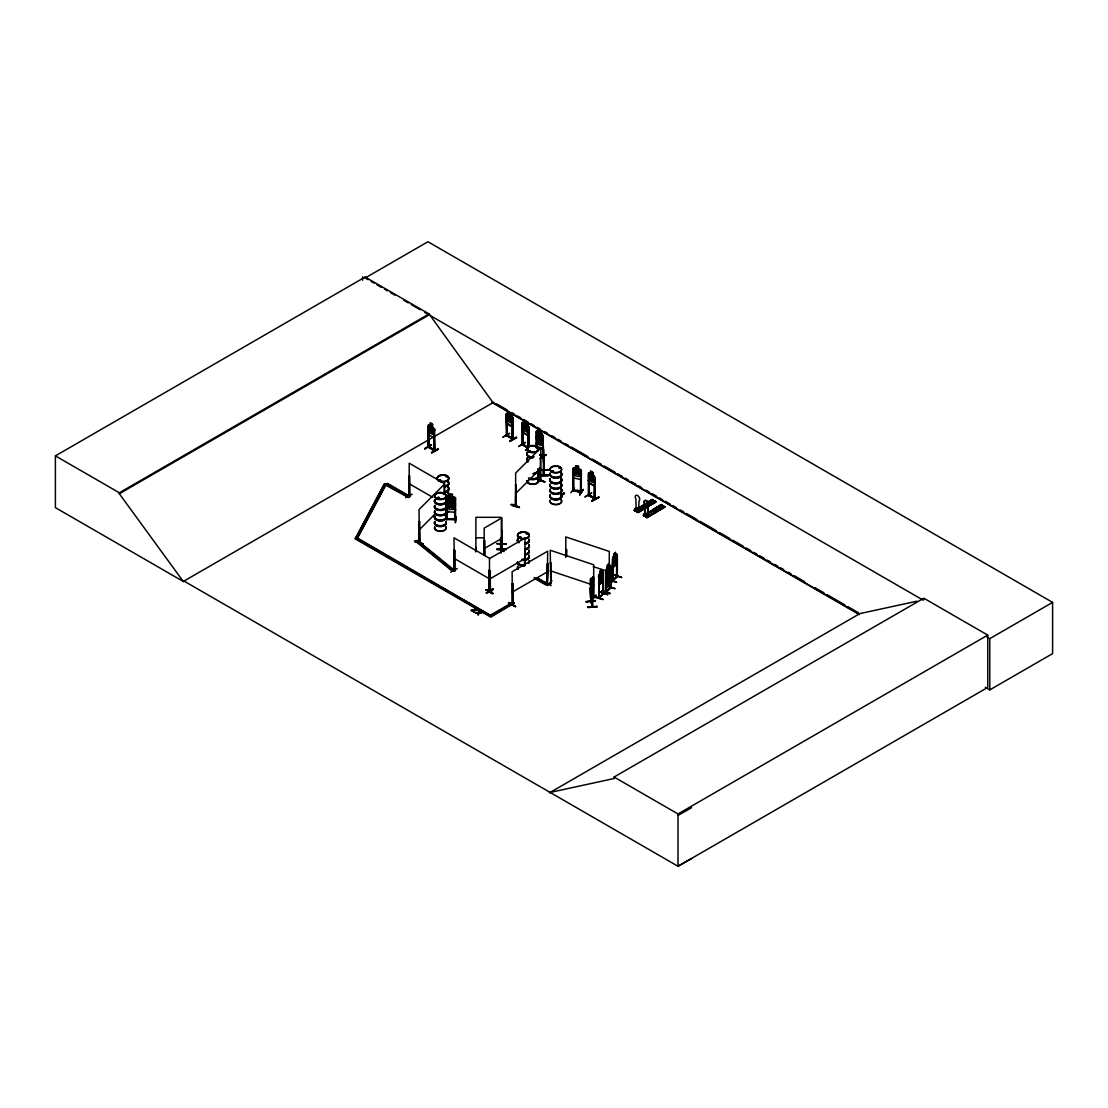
<?xml version="1.0" encoding="UTF-8"?>
<svg xmlns="http://www.w3.org/2000/svg" width="1108" height="1108" viewBox="0 0 1108 1108"><rect width="100%" height="100%" fill="white"/><g stroke="black" fill="none" stroke-linecap="round" stroke-linejoin="round"><path stroke-width="1.5" d="M501.231 540.898L501.176 538.031L501.328 540.898M593.514 597.891L592.725 597.641L593.597 597.918L593.722 564.761L550.233 550.26L550.773 583.667L549.984 582.642L550.814 583.625L550.967 562.961M592.725 596.893L593.805 596.963L592.738 597.074M593.805 597.738L592.738 597.6L592.974 576.977L593.722 577.213L593.514 597.918M609.275 573.764C611.048 585.135 606.962 590.689 608.541 575.163M609.206 583.819C608.264 584.054 607.78 583.459 608.375 575.329M590.855 580.495L591.215 577.864L592.226 584.761L592.351 606.81L591.146 601.173M592.683 606.699L590.952 601.492M638.471 510.469L639.081 500.774A3.144 1.828 59.5 0 0 639.081 497.146A3.144 1.828 59.5 0 0 635.909 495.359A3.144 1.828 59.5 0 0 635.909 498.988L636.144 508.697M647.446 515.649L647.903 506.037A3.144 1.828 59.5 0 0 647.903 502.409A3.144 1.828 59.5 0 0 644.731 500.622A3.144 1.828 59.5 0 0 644.731 504.237L645.507 514.5M647.584 515.566L648.041 505.954A3.144 1.828 59.5 0 0 648.041 502.326A3.144 1.828 59.5 0 0 644.87 500.539A3.144 1.828 59.5 0 0 644.87 504.168L645.327 514.624M419.738 541.493L418.99 541.812L419.738 541.438M540.773 480.221L540.455 481.301M592.337 591.478C591.132 600.882 588.625 565.232 592.254 584.789L592.337 606.755M602.835 593.957L603.32 572.975L603.638 593.653L598.943 598.237L599.137 577.157L598.708 598.085C603.223 594.802 602.627 592.129 603.68 593.556M606.381 592.254L606.422 571.257L606.242 592.337L610.965 587.656L610.189 587.198M617.419 576.409L612.405 580.246L613.236 580.634L613.139 558.127L613.86 553.972L615.397 552.421L615.439 555.108L616.45 553.889L616.976 554.416L616.644 576.7M591.949 601.602L590.55 597.447L590.342 587.683L590.633 597.475L591.949 601.602L592.226 599.608M637.183 508.198L635.964 509.112L636.671 508.863L636.712 511.19L636.837 508.669M636.366 509.445L636.324 507.81L634.773 510.096L637.626 511.702L639.427 509.569L639.69 511.051L636.103 508.766L637.432 508.683M636.698 508.752L637.377 508.849M645.23 514.611L645.175 513.821L646.407 513.918M447.286 501.661C444.142 503.24 453.338 500.276 454.46 502.007L455.54 502.949M455.526 509.791L454.405 512.159L447.258 511.841M449.377 499.306L452.466 499.389L449.474 499.389M454.405 502.146L452.355 502.049L453.892 502.907L453.892 507.616L452.355 509.555L449.488 509.417L447.951 507.326L447.951 502.616L449.377 501.772M454.488 512.187L455.54 509.722M610.106 575.329L610.494 572.31L610.106 575.329L606.478 578.958L606.007 576.908L606.395 578.916M446.316 504.306L447.258 506.868L454.488 507.201L455.554 504.763M447.147 498.877L446.275 499.016L447.147 498.877L447.216 519.569C443.629 519.029 458.781 518.835 454.626 519.25M447.258 506.868L446.427 504.251M449.391 494.293L452.479 494.403L452.369 497.063L453.906 497.991L453.906 502.7L452.369 504.625L449.488 504.472L447.951 502.367L447.951 497.658L449.488 496.91L449.405 494.237L452.479 494.403M449.391 496.813L446.316 497.547L446.275 519.514L455.554 519.804L454.529 519.777M447.147 518.863L446.302 518.53L446.358 519.555M446.358 518.807L454.737 518.987L455.54 520.026L455.554 497.977L454.46 497.035L447.341 496.786M452.479 496.924L455.554 497.977M454.626 499.279L455.471 499.334L454.626 499.279L454.737 519.735M455.111 522.63L456.025 516.799L455.623 522.616M414.78 541.507C440.942 549.069 396.886 536.175 423.187 543.876M519.278 507.603C513.129 502.464 504.389 504.279 519.292 507.533M594.456 597.074C620.106 604.594 576.839 591.09 602.863 599.123M594.677 596.796L602.877 599.539M601.976 590.896L610.176 593.639L601.783 591.118M616.574 582.365L608.209 579.886L616.602 582.005M610.134 593.279L601.99 590.564M647.584 505.013L647.571 504.195M656.656 510.04L654.593 509.902L656.559 509.971M591.118 581.478L591.534 584.456C591.132 572.102 590.702 592.365 591.534 585.62L592.032 589.581L591.838 583.099M543.765 470.595L543.709 449.668M543.419 446.524L543.446 475.54L543.82 474.196L543.446 474.792M543.765 454.488L543.765 475.54L543.765 470.221M439.433 480.553L439.834 479.695L440.375 480.401M439.267 480.318L440.153 480.373M436.663 497.908L437.923 498.434M440.569 479.986L439.045 480.567M437.037 498.572L438.159 498.198M445.887 476.523L446.399 476.814M446.524 476.648L446.538 476.288M443.394 494.417L443.92 493.836M443.976 494.403L443.588 494.528M529.859 451.607L528.807 450.887M529.901 451.385L529.028 451.358L529.486 450.527M536.632 447.452L535.829 447.521M536.563 447.521L536.424 447.452M520.926 537.823L520.428 536.881M521.162 537.588L519.666 537.297L520.926 537.075M527.089 533.627L526.328 533.668L527.214 533.876M527.311 533.571L526.591 533.918M553.169 470.914L551.839 471.565L553.515 471.689L552.864 470.858L552.449 471.717M559.152 467.922L559.803 467.631M559.028 467.895L559.36 467.714M475.789 547.574L475.595 551.729M645.909 514.167C647.321 512.755 644.025 515.622 645.798 513.572M485.816 589.982C491.495 589.221 498.171 599.013 486.135 589.691M508.794 602.489C529.499 614.732 494.099 595.079 515.497 606.27M508.78 602.807L515.469 606.63M636.255 508.724L639.427 510.636L639.427 509.569M637.086 508.904L636.034 508.766M643.72 515.857L643.485 514.057L645.299 512.99L645.175 514.444L648.665 516.231L648.402 514.749L646.587 516.882L643.748 515.275L645.562 513.143M645.23 513.904L645.368 514.458M643.291 515.622C650.631 515.746 642.598 512.893 646.31 513.544M543.294 470.595L543.765 469.473M543.336 470.221L543.446 475.484M509.569 417.605L511.494 416.511L510.109 418.602L511.453 422.411L509.666 418.893C508.724 422.3 506.398 419.641 509.209 418.062L507.838 414.406L509.638 417.744M525.317 426.815L527.366 425.721L525.981 427.826L527.422 431.649L525.538 428.104L524.389 429.807L523.627 429.364L525.081 427.286L523.71 423.616L525.441 426.815M539.596 435.305L541.521 434.211L540.136 436.303L541.577 440.125L539.693 436.594L538.543 438.297L537.796 437.951L539.222 435.763L537.865 432.092L539.568 435.084M591.534 477.354L593.583 476.274L592.198 478.365L593.542 482.174L591.755 478.656C591.049 482.105 588.237 479.376 591.298 477.825L589.927 474.155L591.658 477.354M434.599 435.693L433.851 437.771L434.53 428.921L434.668 450.914L428.076 447.12L428.048 425.153L428.81 424.613L428.727 434.807L428.117 431.871M512.838 424.045L512.09 426.22L506.965 423.256L506.287 420.361M527.907 435.319L528.779 433.325L527.962 435.444L522.837 432.48L522.228 429.544M536.383 438.02L536.978 440.956L542.117 443.92L542.795 441.787M542.117 443.92L542.934 441.801M594.996 483.864L594.123 485.872L589.179 482.922M594.927 483.808L594.179 485.983L589.054 483.019L588.445 480.083L589.054 483.019M541.978 448.768L542.712 446.746L542.034 448.879L536.854 445.956L536.244 443.02M606.519 568.833L605.951 592.24L610.605 587.323M612.946 557.518L612.405 565.731M598.5 576.077L599.179 574.664L598.625 576.091M473.448 612.018L475.304 609.026L474.764 608.292C475.083 612.073 467.534 610.162 474.099 609.94M473.989 612.336L475.304 608.597M478.31 614.4L478.988 612.738L481.828 612.364L478.988 613.153L478.31 614.829L477.77 614.095L478.31 614.829M474.099 610.356L474.764 608.292M478.421 612.433L475.54 613.223L478.324 613.209L479.085 610.785L479.085 612.807L481.828 612.793M479.085 610.785L477.77 614.511M478.988 613.153L479.626 611.09M450.762 500.317L448.366 497.603L450.291 500.581L448.283 503.475L450.956 501.176L453.601 503.766L451.565 500.678C455.526 497.963 452.022 496.273 450.901 500.04M577.019 471.62L579.47 470L577.642 472.479L579.553 475.9L577.074 472.894C575.966 476.634 572.697 474.473 576.465 472.188L574.664 468.906L576.949 471.426M424.738 448.823L431.4 444.987M502.977 437.272L509.32 433.325M518.849 446.496L525.524 442.341M585.079 497.007L591.783 492.866L585.121 496.716M412.245 494.154L405.694 497.7M457.285 568.598L450.721 572.171M500.996 517.311L475.9 517.311L475.9 550.51L476.301 549.499M500.622 550.219L500.996 538.003M600.079 573.75L599.373 579.983L600.162 581.229L602.392 577.005L602.392 572.296L601.616 572.227L603.32 571.479L603.264 593.957M592.503 585.744L592.669 606.782L592.171 605.536M409.794 496.426L408.894 495.511L409.863 495.802M454.779 570.177L452.479 570.634L416.151 541.092L417.647 540.482L454.474 570.357M454.806 550.482L453.975 550.274L454.806 550.482L454.557 571.16L453.975 537.823L489.487 558.321L489.514 591.52M490.318 591.381L490.318 570.855L489.694 591.755L489.113 570.301L488.822 590.966L489.681 590.329M488.794 590.924L489.113 570.301M428.007 447.078L428.311 433.311M428.754 446.759L427.993 446.358L428.976 447.369L428.907 431.954M434.031 449.848C439.35 451.302 418.99 442.397 434.156 449.82M428.353 446.981L434.918 450.748L434.225 429.904L433.99 450.554M506.259 435.596L512.907 439.364L512.838 417.328L510.733 415.181M512.824 438.63L506.481 434.641L506.785 435.915L507.145 422.106M522.657 444.377L528.045 447.618M528.045 448.158L522.103 444.779L523.087 444.959M543.169 456.939L539.831 455.014M588.348 495.359L589.082 495.719L588.639 474.695L588.777 495.193M589.248 494.764L588.57 494.403L594.83 498.323M588.777 494.445L589.207 495.484M589.317 495.041L595.231 498.254L594.359 498.06M570.869 492.783L574.387 487.852M514.278 602.918L490.789 616.477L355.363 538.294L356.665 537.546L492.091 616.38L490.789 614.982L512.99 602.17L514.278 602.918L490.789 617.128L355.363 538.931L384.462 483.808L408.395 496.938L409.863 496.024M355.446 538.225L384.462 483.808M386.207 484.127L357.191 538.53L386.207 484.127L387.495 483.379L409.697 496.19M590.37 587.766L592.143 592.918M419.738 542.186L419.447 521.591L419.447 542.089M515.359 505.096C517.644 505.456 513.987 506.328 516.106 504.777M516.051 505.636L515.76 484.972L515.275 505.927L515.816 505.428M540.011 481.204L540.732 480.886L540.732 447.937L515.635 473.047L515.635 505.996M540.732 480.955L540.732 480.138M512.353 604.082C512.852 603.029 512.782 604.691 512.353 604.829L512.131 571.7L547.643 551.202L547.338 584.664L547.878 563.792L547.047 564L547.214 584.678L547.878 563.792M547.934 583.57L547.214 583.93L547.712 583.362M598.708 598.029L599.082 596.921M606.699 591.173L605.951 591.492L610.965 587.697L610.605 567.074L610.134 588.057L610.577 565.579L609.996 565.135L605.951 570.204M612.461 580.883L612.405 558.958M572.767 489.514C575.163 490.068 571.631 489.293 572.739 490.553L572.739 468.462L575.703 468.324L575.606 465.706L578.487 466.357L578.39 468.947L579.789 470.166L579.789 474.875L578.348 476.565L575.675 475.955L574.235 473.601L574.235 468.892L575.675 468.379L575.703 465.803M573.487 470.166L572.684 469.986L573.487 470.166L573.625 490.442M572.697 475.29L573.584 477.991L580.37 479.487L581.312 477.257M572.767 490.262C574.415 492.243 583.127 490.899 581.271 492.492L581.354 470.429L578.487 468.878M580.301 469.363L581.354 470.429M580.592 471.593L581.381 471.773L580.592 471.593L580.467 492.271M580.44 492.312L580.495 491.315L581.465 491.509M580.384 492.243C583.293 489.279 562.227 489.556 581.215 491.717M583.168 489.431L579.678 494.902L583.21 489.473M579.678 494.902L583.224 489.805M501.578 550.953L501.938 517.851L484.182 528.101L484.182 555.371M439.35 479.889L439.682 479.75M530.413 451.358L529.776 450.79M536.632 447.161L535.898 447.023M502.201 550.995L501.938 530.303L501.605 550.995M419.447 521.591L419.738 521.688M516.051 485.069L515.345 485.401M540.455 460.305L540.316 481.315L540.358 480.567M540.787 480.096L539.984 480.526M515.345 505.899L516.106 505.525M537.865 479.889L544.97 481.841L538.183 479.556M565.634 556.133L565.786 549.388L566.534 549.637L566.534 556.216M566.368 556.382L566.534 549.637M551.978 580.717L547.74 585.633M550.025 582.683L551.064 582.739L550.274 582.462M591.395 600.19L596.09 595.065L591.45 600.093M608.985 584.567L609.358 583.667M606.949 586.423C621.782 572.213 596.963 597.06 611.602 581.7M606.949 586.852L611.671 582.046M419.032 530.053L434.571 514.514M515.635 493.545L540.732 468.435M615.494 552.449L613.901 554L613.998 556.548L612.973 557.587M612.876 557.546L617.031 554.332M606.381 591.506L606.685 569.374L607.406 565.219L608.943 563.667L608.943 566.188M607.406 567.739L607.489 565.246L608.985 563.834M612.876 560.011L612.738 581.091L617.35 576.423L617.35 555.925L616.644 556.258L616.588 576.811M617.35 555.925L616.644 556.258M599.414 577.254L598.708 577.587M603.597 573.071L602.89 573.404M610.896 567.171L610.189 567.504M612.835 567.67L616.519 564.027L617.031 561.091L616.464 564.055L612.932 567.712L612.364 565.634M613.416 574.678L621.366 577.573M599.663 591.824L607.821 594.539L599.428 591.686M612.419 580.869L617.114 576.285M612.447 580.938L617.018 576.34M602.835 593.417L599.179 597.614L599.179 596.866M606.727 585.786L615.134 588.68L606.769 586.104M600.107 583.764L600.107 571.105L601.658 569.567L601.699 572.254M601.755 569.595L600.107 571.105M602.821 571.077L599.04 574.636M599.206 574.72L600.245 573.695M600.162 574.512L601.616 573.071M600.162 579.207L601.616 577.78M599.026 584.83L602.794 581.188L603.32 578.251L602.738 581.201L599.082 584.816L598.597 576.049M489.113 590.799L490.387 590.564L489.459 591.312M512.062 603.888L512.976 603.708M547.075 583.694L546.978 584.539M547.837 584.345L547.948 583.5M512.962 604.511L512.962 583.93L512.131 584.151L512.962 583.93M528.835 450.831L529.79 450.665M616.99 576.88L616.893 554.388M612.807 581.063L612.738 560.537M526.522 421.913L527.546 430.666L526.452 432.051L524.416 430.874L523.322 428.228L523.322 423.519L524.416 423.298C523.71 416.566 525.801 425.638 522.921 422.273L522.159 422.813L522.187 444.862M522.228 422.896L522.962 422.383M536.341 446.427L536.314 431.303L538.488 431.663M590.633 471.329L592.669 472.507L593.763 476.495L593.763 481.204L592.669 482.589L590.633 481.412L589.539 478.767L589.539 474.058L590.633 473.85C589.899 467.147 592.074 476.205 589.137 472.825L588.376 473.365L588.403 495.401M588.445 473.435L589.179 472.922M536.244 436.247L538.446 436.594M419.406 541.826L419.032 509.555L444.142 484.459L444.142 492.991M419.406 542.574L419.323 522.103M540.358 480.83L540.025 467.313M610.563 588.057L610.439 565.634M599.04 598.182L599.137 577.157M644.939 504.251L634.288 510.442L634.524 508.877L636.324 507.81M634.247 510.386L652.335 499.708L655.701 501.605L652.377 499.874M647.46 506.467L655.978 502.049L638.125 512.575L634.524 510.22L635.41 511.051L651.767 501.398M652.335 499.708L653.028 500.248L634.898 510.746M637.045 511.965L637.917 512.284M655.714 501.592L655.091 501.398M644.925 507.81L637.405 512.173L639.69 509.708M643.485 515.4L647.114 517.741L664.952 507.215L661.31 504.611L647.751 512.99M661.961 505.248L643.651 515.829L644.399 516.217L662.224 505.705L661.31 504.888L647.668 512.935M661.31 504.888L664.675 506.785L646.227 517.09M646.199 516.924L646.643 517.505L646.85 515.954L648.665 514.888M484.708 555.316L484.473 540.372L484.418 555.496M498.905 548.779L504.112 551.59M540.51 437.937L540.51 435.402L538.446 434.073L538.446 436.76M536.868 435.79L542.865 439.987L540.649 437.84M540.579 435.361L538.377 434.114M542.865 446.759L542.061 433.81M635.992 509.181L635.937 509.071M647.515 502.284C657.432 506.647 642.709 502.824 649.316 501.218L652.681 503.378L649.316 501.218M650.534 500.497C660.451 504.86 645.729 501.038 652.335 499.431M647.917 502.506L650.881 500.747M645.175 504.542L634.538 510.4M648.069 502.755L651.116 501.024M651.546 501.121L634.953 510.816M636.962 511.896L655.063 501.218M647.46 506.204L655.701 501.342M637.64 512.298L645.313 507.727M638.097 512.575L655.507 501.813M653.055 509.472C662.972 513.835 648.249 510.012 654.87 508.406L658.235 510.58L654.87 508.406M656.476 507.464C666.393 511.813 651.67 507.99 658.291 506.398L661.656 508.558L658.291 506.398M659.495 505.677C669.412 510.04 654.689 506.218 661.31 504.611M664.675 506.508L646.878 517.464M646.601 517.478L664.675 506.771M408.99 496.356L409.184 475.664L409.697 496.827L408.395 497.575L384.462 484.445M409.558 496.647L409.794 476.011M561.507 494.39L564.194 492.866L561.507 494.805M561.853 494.957L564.526 493.434L560.565 495.802M489.708 570.634L488.877 570.426M490.082 570.731L490.318 570.855M524.389 565.745L524.984 550.579L525.22 563.875M524.624 565.869L525.22 550.704M486.357 592.752C498.309 584.29 492.146 592.572 486.412 592.822M486.357 593.182L492.977 588.888M551.175 585.661L544.845 582.06M184.094 581.104L183.374 581.534L55.4 507.644L55.4 455.873L365.141 277.042L429.087 313.952L493.032 402.647L859.143 614.026M365.141 277.042L365.141 277.997L427.951 241.738L1052.6 602.378L1052.6 653.623L989.79 689.882L985.303 687.279M55.4 455.873L119.345 492.783L429.087 313.952M691.558 858.534L677.999 866.262L184.011 581.063L183.277 581.478L119.345 493.739L429.087 314.907M430.306 422.951L432.494 424.212L430.306 422.951L429.211 430.555L430.306 433.2L432.342 434.378L433.436 432.993L432.494 424.212M428.81 424.613L434.599 428.921M428.311 426.483L428.644 447.466M434.835 430.25L434.004 430.029M183.277 581.478L493.752 402.232M424.793 448.934L431.455 444.654L424.793 448.505M431.497 452.383L438.159 448.56M431.815 452.937L438.477 449.1L431.552 452.77M508.475 411.442L507.45 419.004L508.544 421.649L510.58 422.827L511.674 421.442L510.733 412.661M512.464 418.353L512.145 438.976L512.464 418.353L513.143 439.239L506.55 435.43L506.287 413.603L508.614 414.046M386.207 484.764L387.495 484.016L396.373 489.14M506.924 415.417L506.314 415.071L506.993 435.956M513.073 418.699L512.242 418.478M506.965 423.256C514.486 431.524 513.724 420.084 512.145 415.999L507.007 413.201M522.921 422.273L527.976 425.278L526.522 424.433M522.422 424.156L522.865 445.167L522.228 444.1M506.591 435.43L506.356 413.561M528.017 425.209L528.779 426.552L528.945 446.704M528.71 426.594L528.71 446.843M528.114 427.702L528.945 427.91L528.114 427.702L528.114 446.496M512.907 438.616L512.395 438.269M522.837 432.48L528.031 435.402M509.735 440.832L516.397 437.009M510.068 441.441L516.716 437.549L509.694 441.219M536.314 431.303L536.577 446.302M537.006 430.804L542.934 435.029L542.56 456.51M536.577 432.632L537.172 432.979M355.363 538.931L356.665 538.183L425.112 577.711M540.607 432.965L540.746 430.361L538.571 429.101L537.477 436.704L538.571 439.35L540.607 440.527L541.701 439.142L541.701 434.433L540.607 432.965L542.089 433.74M543.419 462.174L543.1 436.4L542.255 436.178M525.566 450.014L528.239 448.491L525.926 450.61M528.322 448.906L525.607 450.36M542.186 456.108L543.1 456.067M539.721 458.49L546.41 454.682L540.095 459.141M589.068 472.867L594.996 477.091L594.996 499.126L594.248 498.739L594.553 478.116L594.331 498.822L594.262 497.949M594.151 475.803L592.738 474.986L592.822 472.424L590.564 471.205M594.913 499.14L588.403 495.345L595.162 498.96L595.162 478.462L594.331 478.24M484.182 548.599L501.938 538.35M588.445 494.639L589.082 494.971M489.487 558.612L524.984 538.114L524.984 563.737M591.783 500.982C613.901 489.21 577.074 509.043 598.805 497.354M592.143 501.148L598.777 497.284M489.487 579.124L524.984 558.612M512.131 592.198L547.643 571.7M490.789 615.633L512.99 602.821L514.278 603.569M534.278 577.587L546.119 584.428L547.407 583.681L537.061 577.697M534.278 578.237L546.119 585.066L547.407 584.318M549.402 792.857L859.877 613.597L917.078 601.159M550.122 792.428L614.067 778.522L614.067 777.04L923.809 598.209L987.754 635.119L987.754 687.431L677.999 866.262L677.999 813.951L987.754 635.119M923.809 599.691L923.089 600.12L424.627 312.331M986.826 636.92L989.79 638.637L1052.6 602.378M677.999 815.446L691.558 807.718M512.727 583.805L512.796 604.262M528.987 450.721L530.275 450.721M552.324 471.205L553.28 471.426M520.871 537.712L519.68 537.712M416.151 541.092L417.647 540.482M416.151 541.729L452.479 571.285L453.975 570.662L448.782 566.451M489.764 591.714L489.791 590.398M512.408 604.788L512.367 584.29M572.919 489.556L572.85 490.304M573.445 490.678L573.598 469.986M500.954 550.482L500.622 549.471M655.922 510.469L656.158 509.154L654.634 510.054M552.296 471.759L553.044 471.496M608.583 584.124L608.666 583.376M609.068 584.553L608.431 584.359M646.31 513.877L645.756 513.683M538.516 436.718L537.422 436.94L537.422 441.649L538.516 444.294L540.579 445.458L541.687 444.059L541.687 439.35L540.579 437.882M409.586 495.941L408.88 495.539M454.141 570.606L454.82 570.952M434.281 449.654L434.585 450.928M434.156 450.36L434.225 429.904M512.395 438.062L512.824 439.377M522.353 444.613L528.267 448.02M474.764 609.885L477.506 610.3L474.667 610.66M471.219 610.3L477.506 610.3M471.219 610.73L474.002 610.716M479.085 612.378L481.828 612.364M475.54 612.793L478.324 612.779L475.54 613.223M474.667 610.245L477.506 609.871M591.658 587.725L590.952 586.007L591.534 587.891M591.644 590.259L591.63 597.849L590.772 593.334M590.55 579.539L590.758 602.004M591.686 579.623L591.658 589.733L590.855 585.204M590.716 589.359L591.201 592.614C592.074 586.783 591.769 605.882 591.215 593.763C590.481 600.619 590.107 579.512 592.143 593.334L592.351 591.547M595.411 600.522L586.063 601.658L595.411 600.952M586.132 601.824L595.398 600.813M590.799 602.004L591.132 581.381M592.337 606.007L590.813 601.533M587.891 606.865L597.24 606.588L587.891 606.949M597.226 606.519L587.891 607.226M455.416 519.292L455.346 520.067M454.211 570.634L454.211 550.136M454.585 571.119L454.585 550.621M489.556 590.564L488.822 590.218M506.882 435.167L506.813 435.139M522.422 444.654L522.422 430.984M501.301 547.643L501.065 553.086L501.273 547.587M548.252 469.654L538.834 469.82L548.252 470.083M538.834 470L548.252 469.944M548.322 475.11C519.223 475.983 568.279 475.415 538.904 475.166M548.322 475.775L538.904 475.844M501.342 520.331L501.37 549.319M475.9 537.809L484.265 537.809M496.896 543.585L506.314 543.917M496.896 543.779L506.314 543.793M496.896 549.374L506.314 549.277M447.327 501.813L449.474 501.91M655.659 510.289L654.745 509.985M439.834 479.695L440.735 480.304M615.356 555.08L616.117 555.15L615.356 562.642L613.901 564.083L613.139 562.836M608.901 566.327L609.677 566.396L608.901 573.889L607.461 575.329L606.685 574.082M509.597 433.436L503.032 436.954M355.446 537.574L357.191 537.892M575.578 465.762L578.487 466.357L578.348 469.003M573.667 467.922L580.26 469.432M572.767 490.539L581.257 492.451M500.622 550.496L500.581 538.003M538.225 479.847L544.776 482.022M565.634 549.554L566.368 549.79M550.067 562.878L550.814 563.127M592.822 577.13L593.556 577.379M414.974 541.286L423.214 543.959M593.168 566.562L606.048 570.855M550.233 570.759L593.722 585.259M607.627 594.719L599.47 592.004M592.877 597.683L592.974 576.977M636.878 508.849L635.84 508.267L635.687 510.608M635.687 508.364L636.712 508.946M644.662 513.544L645.839 514.029M644.814 515.691L645.839 516.273M486.093 589.775L492.88 593.583M502.797 551.147L498.766 548.529M365.141 277.997L368.119 279.715M371.097 281.432L374.075 283.149M377.039 284.867L381.498 287.443M384.476 289.16L387.454 290.878M390.431 292.595L394.891 295.171M403.811 300.323L408.27 302.899M411.248 304.617L420.167 309.755M496.744 403.949L507.201 409.988M511.688 412.578L514.68 414.309M517.658 416.026L520.649 417.758M523.641 419.475L528.128 422.065M531.12 423.796L534.098 425.527M537.089 427.245L540.081 428.976M544.568 431.566L547.546 433.283M552.033 435.873L555.025 437.605M558.016 439.322L560.994 441.053M565.482 443.643L568.473 445.361M571.465 447.092L587.905 456.579M592.378 459.169L601.353 464.349M604.331 466.066L614.801 472.105M617.779 473.836L622.267 476.426M625.258 478.144L628.25 479.875M631.241 481.606L635.715 484.182M638.707 485.913L641.698 487.645M646.172 490.221L649.163 491.952M652.155 493.683L656.642 496.273M659.634 497.991L662.612 499.722M665.603 501.439L670.091 504.029M673.082 505.76L676.06 507.478M680.547 510.068L683.539 511.799M686.531 513.516L696.987 519.555M699.979 521.286L716.419 530.774M719.397 532.505L729.867 538.543M732.845 540.261L743.316 546.313M746.293 548.031L750.781 550.621M753.772 552.352L756.764 554.069M759.756 555.801L764.229 558.39M767.221 560.108L770.212 561.839M774.686 564.429L777.678 566.146M780.669 567.878L783.661 569.595M788.148 572.185L791.126 573.916M794.117 575.634L804.574 581.686M815.045 587.725L824.006 592.891M826.997 594.622L844.933 604.968M847.911 606.699L858.381 612.738M492.049 402.509L859.365 614.58M542.131 443.768L537.117 440.859L536.452 438.048M525.192 442.535L518.904 446.164M507.215 435.292L512.741 438.56M523.087 444.502L528.267 447.494M539.831 454.474L542.421 455.97M539.61 454.612L542.934 457.064L539.61 455.153M428.727 434.807L433.921 437.729M409.184 483.711L432.854 497.381M399.337 490.844L409.697 496.827M537.061 578.334L545.939 583.459M453.975 558.321L489.487 578.819M428.09 579.429L438.519 585.439M441.483 587.157L490.595 615.522M614.067 777.04L677.999 813.951M418.949 542.172L422.841 545.344M425.43 547.449L446.192 564.332M453.975 570.8L453.906 569.983M446.413 509.278L447.327 511.757M447.244 511.896L446.302 509.278L446.427 497.534M591.049 585.994L591.534 590.301L591.658 583.016M591.173 587.683L591.534 588.736M591.063 589.498L591.63 595.841L591.063 594.207M591.229 578.722L591.575 579.775M591.229 579.567L591.575 580.62M590.73 579.193L591.367 580.523M591.824 500.622L598.445 497.146M598.597 582.766L599.165 584.844M438.976 480.221L438.948 480.443A5.872 3.393 0 0 0 448.615 478.933A5.872 3.393 0 0 0 441.427 474.778A5.872 3.393 0 0 0 438.796 480.443M597.24 606.575L587.974 607.572M475.831 547.214L475.789 551.673M989.79 638.637L989.79 689.882M648.402 514.749L648.402 515.816M644.814 513.447L644.662 515.788M609.275 565.094L609.275 551.424L565.786 536.937L565.786 557.435M601.658 569.567L601.616 582.309M590.952 580.994L591.021 601.547M589.248 481.869L589.317 495.581M537.172 444.931L537.172 448.352M536.951 433.117L536.951 448.491M528.336 427.563L528.336 446.358M526.092 422.162L526.092 423.007L524.776 421.414M523.018 429.627L523.087 445.042M522.297 422.854L522.297 429.572M510.22 412.952L510.22 413.796L508.904 412.19M484.473 540.372L484.473 555.191M444.696 493.96L444.696 483.711L409.184 463.213L409.295 496.19M362.635 276.848L362.635 280.241M119.345 492.783L119.345 493.739M448.02 482.035A5.859 3.379 0 0 1 444.46 486.994M448.034 486.731A5.872 3.393 0 0 1 444.46 491.703M448.103 481.384A5.955 3.435 0 0 1 444.488 486.426M448.034 481.08A5.872 3.393 0 0 1 444.46 486.052M448.034 487.686A5.872 3.393 0 0 1 444.46 492.658M448.103 487.326A5.955 3.435 0 0 1 444.488 492.368M448.103 487.035A5.955 3.435 0 0 1 444.488 492.077M448.103 481.675A5.955 3.435 0 0 1 444.488 486.717M448.02 492.104A5.859 3.379 0 0 1 445.873 496.73M448.006 492.464A5.845 3.379 0 0 1 445.859 497.076M448.034 511.744A5.886 3.393 0 0 1 447.106 512.436M448.006 492.949A5.845 3.379 0 0 1 447.078 497.035M448.034 492.631A5.886 3.393 0 0 1 447.106 496.73M448.629 511.12A5.886 3.393 0 0 1 447.106 512.644M527.574 461.551A5.955 3.435 0 0 1 527.574 458.116M527.657 461.856A5.872 3.393 0 0 1 527.657 458.477M537.796 450.984A5.845 3.379 0 0 1 527.948 451.233A5.845 3.379 0 0 1 531.715 445.97A5.845 3.379 0 0 1 538.391 450.167M532.74 457.618A5.955 3.435 0 0 1 527.574 452.466M528.599 461.607A5.859 3.379 0 0 1 527.657 457.521M532.74 457.895A5.859 3.379 0 0 1 527.657 452.826M527.574 461.26A5.955 3.435 0 0 1 527.574 457.826M532.74 457.327A5.955 3.435 0 0 1 527.574 452.175M534.25 456.828A5.859 3.379 0 0 1 528.087 455.623A5.859 3.379 0 0 1 527.657 451.87M537.837 479.141A5.886 3.393 0 0 1 534.264 484.127A5.886 3.393 0 0 1 526.854 480.844M537.823 479.349A5.872 3.393 0 0 1 534.25 484.307A5.872 3.393 0 0 1 526.868 481.038M537.796 479.03A5.845 3.379 0 0 1 534.97 483.836A5.845 3.379 0 0 1 527.089 481.592M537.892 473.947A5.955 3.435 0 0 1 536.355 478.393A5.955 3.435 0 0 1 528.53 478.102M537.809 468.947A5.859 3.379 0 0 1 534.25 473.905M537.823 473.642A5.872 3.393 0 0 1 536.895 477.742A5.872 3.393 0 0 1 529.804 478.282M537.809 474.598A5.859 3.379 0 0 1 536.3 478.975A5.859 3.379 0 0 1 528.599 478.684M537.892 474.238A5.955 3.435 0 0 1 536.355 478.684A5.955 3.435 0 0 1 528.53 478.393M538.488 469.127A5.955 3.435 0 0 1 534.278 473.338M538.405 468.809A5.872 3.393 0 0 1 534.25 472.964M538.488 469.418A5.955 3.435 0 0 1 532.74 473.739M446.025 510.677A5.831 3.366 0 0 1 440.388 514.915A5.831 3.366 0 0 1 434.751 510.677M446.136 500.262A5.955 3.435 0 0 1 440.388 504.583A5.955 3.435 0 0 1 434.641 500.262M436.178 498.725A5.955 3.435 0 0 1 438.851 497.824M446.067 500.608A5.872 3.393 0 0 1 440.388 504.874A5.872 3.393 0 0 1 434.71 500.608M436.233 499.085A5.872 3.393 0 0 1 438.865 498.198M446.136 499.971A5.955 3.435 0 0 1 440.388 504.292A5.955 3.435 0 0 1 434.641 499.971M436.178 498.434A5.955 3.435 0 0 1 438.851 497.534M446.067 499.653A5.872 3.393 0 0 1 440.388 503.918A5.872 3.393 0 0 1 434.71 499.653M436.233 498.129A5.872 3.393 0 0 1 438.865 497.257M446.067 506.259A5.872 3.393 0 0 1 440.388 510.525A5.872 3.393 0 0 1 434.71 506.259M446.136 505.913A5.955 3.435 0 0 1 440.388 510.248A5.955 3.435 0 0 1 434.641 505.913M446.136 505.622A5.955 3.435 0 0 1 440.388 509.957A5.955 3.435 0 0 1 434.641 505.622M446.053 505.317A5.859 3.379 0 0 1 440.388 509.569A5.859 3.379 0 0 1 434.724 505.317M446.067 510.982A5.872 3.393 0 0 1 440.388 515.248A5.872 3.393 0 0 1 434.71 510.982M446.039 511.522A5.845 3.379 0 0 1 440.388 515.774A5.845 3.379 0 0 1 434.738 511.522M446.025 526.799A5.831 3.366 0 0 1 440.388 531.037A5.831 3.366 0 0 1 434.751 526.799M446.067 511.217A5.886 3.393 0 0 1 440.388 515.497A5.886 3.393 0 0 1 434.71 511.217M446.067 516.716A5.872 3.393 0 0 1 440.388 520.995A5.872 3.393 0 0 1 434.71 516.716M446.067 515.774A5.872 3.393 0 0 1 440.388 520.04A5.872 3.393 0 0 1 434.71 515.774M446.067 522.38A5.872 3.393 0 0 1 440.388 526.646A5.872 3.393 0 0 1 434.71 522.38M446.136 522.034A5.955 3.435 0 0 1 440.388 526.369A5.955 3.435 0 0 1 434.641 522.034M446.136 521.743A5.955 3.435 0 0 1 440.388 526.078A5.955 3.435 0 0 1 434.641 521.743M446.053 521.439A5.859 3.379 0 0 1 440.388 525.691A5.859 3.379 0 0 1 434.724 521.439M446.136 516.383A5.955 3.435 0 0 1 440.388 520.705A5.955 3.435 0 0 1 434.641 516.383M446.136 516.093A5.955 3.435 0 0 1 440.388 520.414A5.955 3.435 0 0 1 434.641 516.093M446.039 527.117A5.845 3.379 0 0 1 440.388 531.369A5.845 3.379 0 0 1 434.738 527.117M529.139 539.651A5.955 3.435 0 0 1 524.929 543.862M518.225 542.255A5.955 3.435 0 0 1 518.225 538.82M529.139 539.361A5.955 3.435 0 0 1 524.929 543.571M519.181 542.671A5.955 3.435 0 0 1 518.225 538.53M529.056 539.984A5.859 3.379 0 0 1 524.901 544.139M518.309 542.56A5.859 3.379 0 0 1 517.727 539.984M529.056 539.042A5.872 3.393 0 0 1 524.915 543.197M519.236 542.311A5.872 3.393 0 0 1 517.713 539.042M529.056 544.693A5.859 3.379 0 0 1 524.901 548.848M529.056 545.648A5.859 3.379 0 0 1 524.901 549.79M529.042 550.067A5.845 3.379 0 0 1 524.901 554.208M529.139 545.302A5.955 3.435 0 0 1 524.929 549.513M529.139 545.011A5.955 3.435 0 0 1 524.929 549.222M529.056 550.399A5.859 3.379 0 0 1 524.901 554.54M518.309 568.75A5.859 3.379 0 0 1 517.727 566.188M523.391 566.036A5.872 3.393 0 0 1 517.519 562.642M529.056 561.77A5.872 3.393 0 0 1 529.264 562.642M518.309 569.055A5.872 3.393 0 0 1 517.713 566.479M523.391 565.745A5.955 3.435 0 0 1 517.436 562.31M529.139 561.424A5.955 3.435 0 0 1 529.347 562.31M524.929 565.343A5.955 3.435 0 0 1 517.436 562.019M529.139 561.133A5.955 3.435 0 0 1 529.347 562.019M529.056 560.814A5.859 3.379 0 0 1 528.461 563.39M524.901 564.969A5.859 3.379 0 0 1 517.727 562.573M529.056 556.105A5.859 3.379 0 0 1 521.868 560.26M529.139 555.482A5.955 3.435 0 0 1 521.854 559.692M529.056 555.163A5.872 3.393 0 0 1 521.868 559.318M529.042 550.898A5.845 3.379 0 0 1 524.901 555.025M529.139 555.773A5.955 3.435 0 0 1 521.854 559.983M529.07 550.621A5.886 3.393 0 0 1 524.915 554.776M560.883 483.226A5.831 3.366 0 0 1 556.604 488.254A5.831 3.366 0 0 1 550.191 484.03M560.925 473.144A5.872 3.393 0 0 1 556.604 478.199A5.872 3.393 0 0 1 550.164 473.961M560.911 472.202A5.859 3.379 0 0 1 556.604 477.243A5.859 3.379 0 0 1 550.177 473.005M560.911 478.794A5.859 3.379 0 0 1 556.604 483.85A5.859 3.379 0 0 1 550.177 479.612M560.994 478.448A5.955 3.435 0 0 1 556.618 483.573A5.955 3.435 0 0 1 550.08 479.279M560.994 478.157A5.955 3.435 0 0 1 556.618 483.282A5.955 3.435 0 0 1 550.08 478.988M560.925 477.853A5.872 3.393 0 0 1 556.604 482.908A5.872 3.393 0 0 1 550.164 478.67M560.994 472.784A5.955 3.435 0 0 1 556.618 477.908A5.955 3.435 0 0 1 550.08 473.615M560.994 472.493A5.955 3.435 0 0 1 556.618 477.617A5.955 3.435 0 0 1 550.08 473.324M560.925 483.531A5.886 3.393 0 0 1 556.604 488.6A5.886 3.393 0 0 1 550.15 484.348M560.897 484.058A5.845 3.379 0 0 1 556.604 489.085A5.845 3.379 0 0 1 550.191 484.861M560.883 499.348A5.831 3.366 0 0 1 556.604 504.375A5.831 3.366 0 0 1 550.191 500.151M560.925 483.767A5.886 3.393 0 0 1 556.604 488.836A5.886 3.393 0 0 1 550.15 484.584M560.925 489.265A5.872 3.393 0 0 1 556.604 494.32A5.872 3.393 0 0 1 550.164 490.082M560.911 488.323A5.859 3.379 0 0 1 556.604 493.365A5.859 3.379 0 0 1 550.177 489.127M560.911 494.916A5.859 3.379 0 0 1 556.604 499.971A5.859 3.379 0 0 1 550.177 495.733M560.994 494.57A5.955 3.435 0 0 1 556.618 499.694A5.955 3.435 0 0 1 550.08 495.401M560.994 494.279A5.955 3.435 0 0 1 556.618 499.403A5.955 3.435 0 0 1 550.08 495.11M560.925 493.974A5.872 3.393 0 0 1 556.604 499.029A5.872 3.393 0 0 1 550.164 494.791M560.994 488.905A5.955 3.435 0 0 1 556.618 494.029A5.955 3.435 0 0 1 550.08 489.736M560.994 488.614A5.955 3.435 0 0 1 556.618 493.739A5.955 3.435 0 0 1 550.08 489.445M560.925 499.653A5.886 3.393 0 0 1 556.604 504.722A5.886 3.393 0 0 1 550.15 500.47M607.004 569.207L607.987 571.132L606.962 575.149L608.292 571.368L609.123 572.961L609.635 572.476L608.624 570.481L609.594 566.631L608.32 570.218L607.004 569.207M613.458 557.961L614.428 559.886L613.416 563.903L614.746 560.122L615.577 561.714L616.076 561.23L615.079 559.235L616.034 555.385L614.774 558.972L613.458 557.961M511.314 504.583L519.527 507.339L511.3 504.625M433.339 433.893L431.428 430.444C430.624 433.865 428.076 431.234 430.97 429.613L429.599 425.943L431.4 429.295C432.189 425.957 434.793 428.81 431.871 430.153L433.339 433.893M541.383 445.084L539.457 441.635C538.737 445.097 535.898 442.383 538.987 440.818L537.615 437.161L539.43 440.499C540.233 437.148 542.865 439.987 539.901 441.358L541.383 445.084M453.601 508.766L452.618 508.794L450.928 506.273L448.255 508.6L450.264 505.691L448.338 502.713L450.873 505.151L453.491 502.963L451.538 505.774L453.601 508.766M608.541 563.64L609.275 563.889L608.541 563.64M615.092 553.238L614.164 554.997L615.092 553.238M615.356 555.925L613.901 557.366L613.901 562.075L615.356 560.634L615.356 555.925M608.638 564.484L607.71 566.243L608.638 564.484M608.901 567.171L607.461 568.612L607.461 573.321L608.901 571.88L608.901 567.171M621.574 577.393L613.181 574.54L621.588 577.434M601.353 570.385L600.411 572.144L601.353 570.385M506.314 548.931L496.896 548.931L496.896 549.651L506.314 549.651L506.314 548.931M451.842 499.874L450 499.777L450 500.622L451.842 500.705L451.842 499.874M452.355 502.838L449.488 502.7L449.488 507.409L452.355 507.547L452.355 502.838M451.856 494.93L450 494.833L450 495.678L451.856 495.775L451.856 494.93M452.369 497.908L449.488 497.741L449.488 502.45L452.369 502.616L452.369 497.908M577.877 466.787L576.146 466.399L576.146 467.23L577.877 467.631L577.877 466.787M578.348 469.834L575.675 469.224L575.675 473.933L578.348 474.543L578.348 469.834M540.219 435.582L538.89 434.835L540.219 436.414L540.219 435.582M540.579 438.726L538.516 437.563L538.516 442.272L540.579 443.435L540.579 438.726M540.247 430.652L538.931 429.89L540.247 431.497L540.247 430.652M510.58 416.109L508.544 414.932L508.544 419.641L510.58 420.818L510.58 416.109M526.452 425.32L524.416 424.142L524.416 428.851L526.452 430.029L526.452 425.32M540.607 433.81L538.571 432.632L538.571 437.328L540.607 438.505L540.607 433.81M592.309 472.714L590.993 471.953L592.309 473.559L592.309 472.714M592.669 475.858L590.633 474.681L590.633 479.39L592.669 480.567L592.669 475.858M431.981 424.502L430.666 423.741L431.981 425.347L431.981 424.502M432.342 427.66L430.306 426.483L430.306 431.178L432.342 432.355L432.342 427.66M440.028 481.426A5.831 3.366 0 0 0 448.782 478.517A5.831 3.366 0 0 0 440.028 475.595A5.845 3.379 0 0 0 440.014 481.44A5.845 3.379 0 0 0 448.795 478.517A5.845 3.379 0 0 0 440.014 475.595A5.831 3.366 0 0 0 440.028 481.426M529.818 451.745A5.845 3.379 0 0 0 538.585 448.823A5.845 3.379 0 0 0 529.818 445.901A5.845 3.379 0 0 0 529.818 451.745M528.571 451.427A5.886 3.393 0 0 0 538.419 449.903A5.886 3.393 0 0 0 531.217 445.748A5.886 3.393 0 0 0 528.571 451.427M437.452 498.739A5.886 3.393 0 0 0 446.275 495.802A5.886 3.393 0 0 0 437.452 492.866A5.886 3.393 0 0 0 437.452 498.739M437.466 499.209A5.845 3.379 0 0 0 446.233 496.287A5.845 3.379 0 0 0 437.466 493.351A5.845 3.379 0 0 0 437.466 499.209M437.452 498.919A5.886 3.393 0 0 0 446.275 495.982A5.886 3.393 0 0 0 437.452 493.032A5.886 3.393 0 0 0 437.452 498.919M520.455 538.1A5.872 3.393 0 0 0 529.264 535.164A5.872 3.393 0 0 0 520.455 532.228A5.872 3.393 0 0 0 520.455 538.1M520.469 538.571A5.845 3.379 0 0 0 529.236 535.649A5.845 3.379 0 0 0 520.469 532.726A5.845 3.379 0 0 0 520.469 538.571M520.441 538.322A5.886 3.393 0 0 0 529.278 535.372A5.886 3.393 0 0 0 520.441 532.436A5.886 3.393 0 0 0 520.441 538.322M552.906 472.077A5.845 3.379 0 0 0 561.687 469.155A5.845 3.379 0 0 0 552.906 466.219A5.845 3.379 0 0 0 552.906 472.077M552.906 472.562A5.845 3.379 0 0 0 561.687 469.64A5.845 3.379 0 0 0 552.906 466.717A5.845 3.379 0 0 0 552.906 472.562"/></g></svg>
